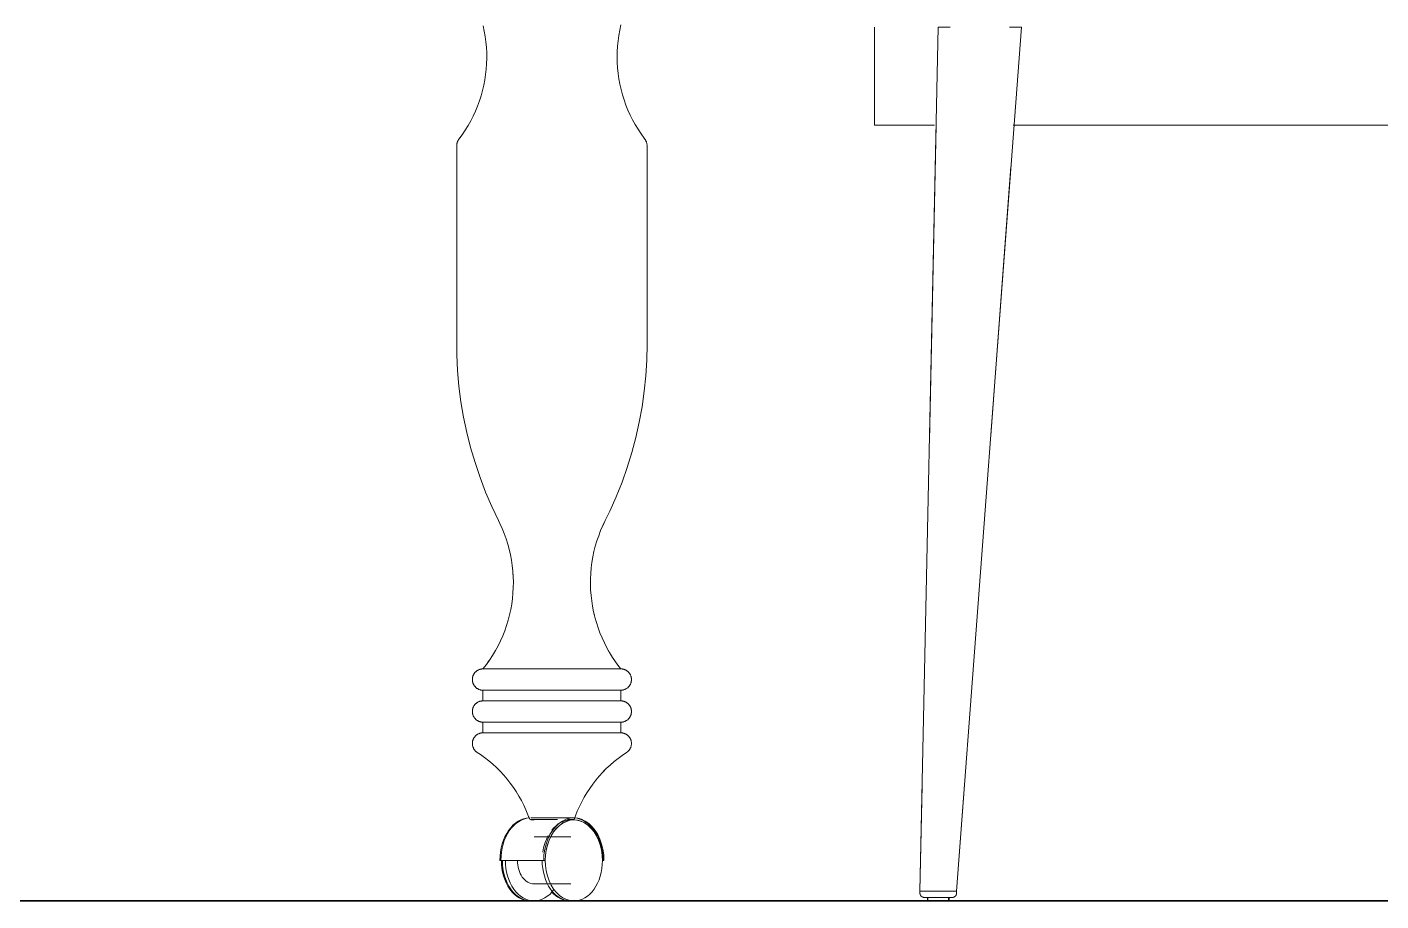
# Model space of a CAD drawing. Header units: inches. Extents: x -657 to 218, y -22 to 381.
# Drawn here: x -235.78 to -210.78, y 120 to 136.14 of the extents above; entities that cross this region are included whole.
import ezdxf

# ---------------------------------------------------------------- set-up
doc = ezdxf.new("R2010")
doc.units = ezdxf.units.IN
doc.header["$MEASUREMENT"] = 0
doc.layers.add('A-FLOR', color=192, linetype='Continuous', lineweight=9)
doc.layers.add('I-FURN', color=30, linetype='Continuous', lineweight=9)

# ---------------------------------------------------------------- blocks, each defined once
blk = doc.blocks.new('Blocks_Provence Extendable Dining Room Table_F01599EN - Single-V15-Section 2')
at = {"layer": 'I-FURN'}
for p, q in [((-227.295, 135.666), (-227.3, 135.762)), ((-224.883, 135.733), (-224.886, 135.687)), ((-227.431, 134.777), (-227.4, 134.872)), ((-224.786, 134.887), (-224.758, 134.796)), ((-227.849, 133.951), (-227.849, 130.279)), ((-227.849, 133.951), (-227.849, 130.279)), ((-224.333, 130.279), (-224.333, 133.951)), ((-224.333, 130.279), (-224.333, 133.951)), ((-227.05, 126.974), (-227.076, 127.027)), ((-225.106, 127.027), (-225.146, 126.944)), ((-226.805, 125.992), (-226.81, 126.061)), ((-227.364, 124.286), (-225.191, 124.286)), ((-227.363, 124.286), (-227.364, 124.286)), ((-227.364, 124.286), (-227.363, 124.286)), ((-225.191, 124.286), (-224.834, 124.286)), ((-227.364, 123.892), (-227.364, 123.695)), ((-227.364, 123.892), (-225.191, 123.892)), ((-227.364, 123.892), (-227.364, 123.695)), ((-225.191, 123.892), (-224.834, 123.892)), ((-224.818, 123.695), (-224.818, 123.892)), ((-224.818, 123.695), (-224.818, 123.892)), ((-227.364, 123.695), (-225.191, 123.695)), ((-227.363, 123.695), (-227.364, 123.695)), ((-227.364, 123.695), (-227.363, 123.695)), ((-225.191, 123.695), (-224.834, 123.695)), ((-227.364, 123.302), (-227.364, 123.105)), ((-227.364, 123.302), (-225.191, 123.302)), ((-227.364, 123.302), (-227.364, 123.105)), ((-225.191, 123.302), (-224.834, 123.302)), ((-224.818, 123.105), (-224.818, 123.302)), ((-224.818, 123.105), (-224.818, 123.302)), ((-227.364, 123.105), (-225.191, 123.105)), ((-225.191, 123.105), (-224.834, 123.105)), ((-225.686, 121.535), (-226.477, 121.535)), ((-226.487, 121.502), (-225.985, 121.502)), ((-226.421, 121.496), (-226.477, 121.496)), ((-225.801, 121.502), (-225.681, 121.502)), ((-225.686, 121.496), (-225.742, 121.496)), ((-225.742, 121.181), (-226.421, 121.181)), ((-227.052, 120.748), (-227.024, 120.748)), ((-227.034, 120.748), (-226.243, 120.748)), ((-226.243, 120.748), (-226.215, 120.748)), ((-225.157, 120.748), (-225.13, 120.748)), ((-226.421, 120.315), (-225.742, 120.315))]:
    blk.add_line(p, q, dxfattribs=at)
at = {"layer": 'I-FURN', "flags": 128}
for points in [[(-227.808, 134.071), (-227.749, 134.152), (-227.693, 134.235), (-227.64, 134.321), (-227.591, 134.408), (-227.546, 134.498), (-227.504, 134.589), (-227.465, 134.682), (-227.431, 134.777), (-227.4, 134.872), (-227.373, 134.969), (-227.35, 135.067), (-227.331, 135.166), (-227.316, 135.265), (-227.305, 135.365), (-227.297, 135.465), (-227.294, 135.566), (-227.295, 135.666), (-227.3, 135.767), (-227.309, 135.867), (-227.322, 135.967), (-227.339, 136.066), (-227.36, 136.164)], [(-224.817, 136.184), (-224.839, 136.086), (-224.857, 135.987), (-224.87, 135.888), (-224.88, 135.788), (-224.886, 135.687), (-224.888, 135.587), (-224.885, 135.486), (-224.879, 135.386), (-224.869, 135.286), (-224.854, 135.186), (-224.836, 135.088), (-224.814, 134.99), (-224.788, 134.892), (-224.758, 134.796), (-224.724, 134.702), (-224.686, 134.609), (-224.645, 134.517), (-224.6, 134.427), (-224.552, 134.339), (-224.5, 134.253), (-224.445, 134.169), (-224.386, 134.087), (-224.373, 134.071)], [(-227.808, 134.071), (-227.749, 134.152), (-227.693, 134.235), (-227.64, 134.321)], [(-224.552, 134.339), (-224.5, 134.253), (-224.445, 134.169), (-224.386, 134.087), (-224.373, 134.071)], [(-227.849, 133.951), (-227.849, 133.959), (-227.848, 133.967), (-227.847, 133.975), (-227.846, 133.983), (-227.845, 133.99), (-227.843, 133.998), (-227.841, 134.006), (-227.839, 134.013), (-227.836, 134.021), (-227.833, 134.028), (-227.83, 134.035), (-227.826, 134.042), (-227.823, 134.049), (-227.819, 134.056), (-227.814, 134.062), (-227.81, 134.069), (-227.808, 134.071)], [(-227.849, 133.951), (-227.849, 133.959), (-227.848, 133.967), (-227.847, 133.975), (-227.846, 133.983), (-227.845, 133.99), (-227.843, 133.998), (-227.841, 134.006), (-227.839, 134.013), (-227.836, 134.021), (-227.833, 134.028), (-227.83, 134.035), (-227.826, 134.042), (-227.823, 134.049), (-227.819, 134.056), (-227.814, 134.062), (-227.81, 134.069), (-227.808, 134.071)], [(-224.373, 134.071), (-224.369, 134.064), (-224.364, 134.058), (-224.36, 134.051), (-224.356, 134.044), (-224.353, 134.037), (-224.349, 134.03), (-224.346, 134.023), (-224.344, 134.015), (-224.341, 134.008), (-224.339, 134), (-224.337, 133.992), (-224.336, 133.985), (-224.335, 133.977), (-224.334, 133.969), (-224.333, 133.961), (-224.333, 133.953), (-224.333, 133.951)], [(-224.373, 134.071), (-224.369, 134.064), (-224.364, 134.058), (-224.36, 134.051), (-224.356, 134.044), (-224.353, 134.037), (-224.349, 134.03), (-224.346, 134.023), (-224.344, 134.015), (-224.341, 134.008), (-224.339, 134), (-224.337, 133.992), (-224.336, 133.985), (-224.335, 133.977), (-224.334, 133.969), (-224.333, 133.961), (-224.333, 133.953), (-224.333, 133.951)], [(-227.076, 127.027), (-227.2, 127.287), (-227.315, 127.553), (-227.418, 127.823), (-227.511, 128.096), (-227.593, 128.373), (-227.664, 128.654), (-227.723, 128.937), (-227.771, 129.222), (-227.808, 129.508), (-227.833, 129.796), (-227.846, 130.085), (-227.849, 130.279)], [(-227.076, 127.027), (-227.2, 127.287), (-227.315, 127.553), (-227.418, 127.823), (-227.511, 128.096), (-227.593, 128.373), (-227.664, 128.654), (-227.723, 128.937), (-227.771, 129.222), (-227.808, 129.508), (-227.833, 129.796), (-227.846, 130.085), (-227.849, 130.279)], [(-224.333, 130.279), (-224.339, 129.99), (-224.356, 129.701), (-224.385, 129.414), (-224.425, 129.128), (-224.477, 128.843), (-224.54, 128.561), (-224.614, 128.282), (-224.7, 128.006), (-224.796, 127.734), (-224.903, 127.465), (-225.021, 127.201), (-225.106, 127.027)], [(-224.333, 130.279), (-224.339, 129.99), (-224.356, 129.701), (-224.385, 129.414), (-224.425, 129.128), (-224.477, 128.843), (-224.54, 128.561), (-224.614, 128.282), (-224.7, 128.006), (-224.796, 127.734), (-224.903, 127.465), (-225.021, 127.201), (-225.106, 127.027)], [(-227.364, 124.286), (-227.301, 124.367), (-227.243, 124.45), (-227.187, 124.535), (-227.135, 124.623), (-227.086, 124.712), (-227.042, 124.804), (-227, 124.897), (-226.963, 124.992), (-226.929, 125.088), (-226.9, 125.185), (-226.874, 125.284), (-226.852, 125.384), (-226.834, 125.484), (-226.82, 125.585), (-226.81, 125.686), (-226.805, 125.788), (-226.803, 125.89), (-226.805, 125.992), (-226.812, 126.093), (-226.822, 126.195), (-226.837, 126.295), (-226.856, 126.396), (-226.878, 126.495), (-226.905, 126.593), (-226.935, 126.691), (-226.97, 126.786), (-227.008, 126.881), (-227.05, 126.974), (-227.076, 127.027)], [(-225.106, 127.027), (-225.15, 126.935), (-225.191, 126.841), (-225.227, 126.746), (-225.26, 126.65), (-225.289, 126.552), (-225.314, 126.453), (-225.335, 126.354), (-225.351, 126.253), (-225.364, 126.152), (-225.373, 126.051), (-225.378, 125.949), (-225.379, 125.847), (-225.375, 125.745), (-225.368, 125.643), (-225.356, 125.542), (-225.341, 125.442), (-225.321, 125.342), (-225.298, 125.242), (-225.27, 125.144), (-225.239, 125.047), (-225.204, 124.952), (-225.165, 124.858), (-225.122, 124.765), (-225.075, 124.675), (-225.025, 124.586), (-224.972, 124.499), (-224.915, 124.415), (-224.855, 124.332), (-224.818, 124.286)], [(-225.356, 125.542), (-225.341, 125.442), (-225.321, 125.342), (-225.306, 125.278)], [(-225.122, 124.765), (-225.075, 124.675), (-225.032, 124.598)], [(-227.364, 123.892), (-227.371, 123.892), (-227.379, 123.893), (-227.387, 123.894), (-227.395, 123.895), (-227.403, 123.896), (-227.41, 123.898), (-227.418, 123.9), (-227.425, 123.902), (-227.433, 123.905), (-227.44, 123.908), (-227.447, 123.911), (-227.454, 123.915), (-227.461, 123.918), (-227.468, 123.922), (-227.475, 123.927), (-227.481, 123.931), (-227.487, 123.936), (-227.493, 123.941), (-227.499, 123.946), (-227.505, 123.952), (-227.51, 123.958), (-227.515, 123.964), (-227.52, 123.97), (-227.525, 123.976), (-227.529, 123.983), (-227.533, 123.99), (-227.537, 123.996), (-227.541, 124.003), (-227.544, 124.011), (-227.547, 124.018), (-227.55, 124.025), (-227.552, 124.033), (-227.554, 124.04), (-227.556, 124.048), (-227.558, 124.056), (-227.559, 124.063), (-227.56, 124.071), (-227.56, 124.079), (-227.56, 124.087), (-227.56, 124.095), (-227.56, 124.103), (-227.559, 124.111), (-227.558, 124.118), (-227.557, 124.126), (-227.555, 124.134), (-227.553, 124.142), (-227.551, 124.149), (-227.549, 124.157), (-227.546, 124.164), (-227.543, 124.171), (-227.539, 124.178), (-227.535, 124.185), (-227.531, 124.192), (-227.527, 124.199), (-227.523, 124.205), (-227.518, 124.211), (-227.513, 124.217), (-227.508, 124.223), (-227.502, 124.229), (-227.497, 124.234), (-227.491, 124.24), (-227.485, 124.244), (-227.478, 124.249), (-227.472, 124.254), (-227.465, 124.258), (-227.458, 124.262), (-227.451, 124.265), (-227.444, 124.269), (-227.437, 124.272), (-227.43, 124.275), (-227.422, 124.277), (-227.414, 124.279), (-227.407, 124.281), (-227.399, 124.283), (-227.391, 124.284), (-227.384, 124.285), (-227.376, 124.286), (-227.368, 124.286), (-227.364, 124.286)], [(-227.546, 124.164), (-227.543, 124.171), (-227.539, 124.178), (-227.535, 124.185), (-227.531, 124.192), (-227.527, 124.199), (-227.523, 124.205), (-227.518, 124.211), (-227.513, 124.217), (-227.508, 124.223), (-227.502, 124.229), (-227.497, 124.234), (-227.491, 124.24), (-227.485, 124.244), (-227.478, 124.249), (-227.472, 124.254), (-227.465, 124.258), (-227.458, 124.262), (-227.451, 124.265), (-227.444, 124.269), (-227.437, 124.272), (-227.43, 124.275), (-227.422, 124.277), (-227.414, 124.279), (-227.407, 124.281), (-227.399, 124.283), (-227.391, 124.284), (-227.384, 124.285), (-227.376, 124.286), (-227.368, 124.286), (-227.364, 124.286)], [(-227.364, 124.286), (-227.301, 124.367), (-227.254, 124.433)], [(-225.191, 124.286), (-225.228, 124.286), (-225.266, 124.286), (-225.305, 124.286), (-225.346, 124.286), (-225.388, 124.286), (-225.431, 124.286), (-225.475, 124.286), (-225.52, 124.286), (-225.566, 124.286), (-225.612, 124.286), (-225.66, 124.286), (-225.708, 124.286), (-225.757, 124.286), (-225.806, 124.286), (-225.856, 124.286), (-225.906, 124.286), (-225.957, 124.286), (-226.008, 124.286), (-226.059, 124.286), (-226.109, 124.286), (-226.16, 124.286), (-226.211, 124.286), (-226.262, 124.286), (-226.312, 124.286), (-226.362, 124.286), (-226.411, 124.286), (-226.46, 124.286), (-226.509, 124.286), (-226.557, 124.286), (-226.604, 124.286), (-226.65, 124.286), (-226.695, 124.286), (-226.739, 124.286), (-226.783, 124.286), (-226.825, 124.286), (-226.866, 124.286), (-226.906, 124.286), (-226.944, 124.286), (-226.981, 124.286), (-227.017, 124.286), (-227.051, 124.286), (-227.084, 124.286), (-227.115, 124.286), (-227.144, 124.286), (-227.172, 124.286), (-227.198, 124.286), (-227.222, 124.286), (-227.244, 124.286), (-227.265, 124.286), (-227.284, 124.286), (-227.3, 124.286), (-227.315, 124.286), (-227.328, 124.286), (-227.339, 124.286), (-227.348, 124.286), (-227.355, 124.286), (-227.36, 124.286), (-227.363, 124.286), (-227.364, 124.286)], [(-227.364, 124.286), (-227.363, 124.286), (-227.36, 124.286), (-227.354, 124.286), (-227.347, 124.286), (-227.338, 124.286), (-227.327, 124.286), (-227.314, 124.286), (-227.299, 124.286), (-227.282, 124.286), (-227.263, 124.286), (-227.242, 124.286)], [(-224.818, 124.286), (-224.819, 124.286), (-224.822, 124.286), (-224.827, 124.286), (-224.834, 124.286), (-224.844, 124.286), (-224.855, 124.286), (-224.868, 124.286), (-224.883, 124.286), (-224.9, 124.286), (-224.919, 124.286), (-224.939, 124.286), (-224.962, 124.286), (-224.986, 124.286), (-225.013, 124.286), (-225.04, 124.286), (-225.07, 124.286), (-225.101, 124.286), (-225.134, 124.286), (-225.168, 124.286), (-225.191, 124.286)], [(-224.96, 124.286), (-224.937, 124.286), (-224.917, 124.286), (-224.898, 124.286), (-224.881, 124.286), (-224.866, 124.286), (-224.854, 124.286), (-224.843, 124.286), (-224.834, 124.286), (-224.827, 124.286), (-224.822, 124.286), (-224.819, 124.286), (-224.818, 124.286)], [(-224.915, 124.415), (-224.855, 124.332), (-224.818, 124.286)], [(-224.818, 124.286), (-224.81, 124.286), (-224.802, 124.285), (-224.795, 124.285), (-224.787, 124.283), (-224.779, 124.282), (-224.771, 124.28), (-224.764, 124.278), (-224.756, 124.276), (-224.749, 124.273), (-224.742, 124.27), (-224.734, 124.267), (-224.727, 124.264), (-224.72, 124.26), (-224.714, 124.256), (-224.707, 124.252), (-224.701, 124.247), (-224.694, 124.242), (-224.688, 124.237), (-224.683, 124.232), (-224.677, 124.226), (-224.672, 124.221), (-224.666, 124.215), (-224.662, 124.208), (-224.657, 124.202), (-224.653, 124.196), (-224.648, 124.189), (-224.645, 124.182), (-224.641, 124.175), (-224.638, 124.168), (-224.635, 124.16), (-224.632, 124.153), (-224.63, 124.146), (-224.627, 124.138), (-224.626, 124.13), (-224.624, 124.123), (-224.623, 124.115), (-224.622, 124.107), (-224.622, 124.099), (-224.621, 124.091), (-224.621, 124.083), (-224.622, 124.076), (-224.623, 124.068), (-224.624, 124.06), (-224.625, 124.052), (-224.626, 124.044), (-224.628, 124.037), (-224.631, 124.029), (-224.633, 124.022), (-224.636, 124.014), (-224.639, 124.007), (-224.643, 124), (-224.646, 123.993), (-224.65, 123.986), (-224.655, 123.98), (-224.659, 123.973), (-224.664, 123.967), (-224.669, 123.961), (-224.674, 123.955), (-224.68, 123.949), (-224.685, 123.944), (-224.691, 123.939), (-224.697, 123.934), (-224.704, 123.929), (-224.71, 123.925), (-224.717, 123.92), (-224.724, 123.917), (-224.731, 123.913), (-224.738, 123.91), (-224.745, 123.906), (-224.752, 123.904), (-224.76, 123.901), (-224.767, 123.899), (-224.775, 123.897), (-224.783, 123.896), (-224.79, 123.894), (-224.798, 123.893), (-224.806, 123.893), (-224.814, 123.892), (-224.818, 123.892)], [(-224.81, 124.286), (-224.802, 124.285), (-224.795, 124.285), (-224.787, 124.283), (-224.779, 124.282), (-224.771, 124.28), (-224.764, 124.278), (-224.756, 124.276), (-224.749, 124.273), (-224.742, 124.27), (-224.734, 124.267), (-224.727, 124.264), (-224.72, 124.26), (-224.714, 124.256), (-224.707, 124.252), (-224.701, 124.247), (-224.694, 124.242), (-224.688, 124.237), (-224.683, 124.232), (-224.677, 124.226), (-224.672, 124.221), (-224.666, 124.215), (-224.662, 124.208), (-224.657, 124.202)], [(-227.525, 123.976), (-227.529, 123.983), (-227.533, 123.99), (-227.537, 123.996), (-227.541, 124.003), (-227.544, 124.011), (-227.547, 124.018), (-227.55, 124.025), (-227.552, 124.033), (-227.554, 124.04), (-227.556, 124.048), (-227.558, 124.056), (-227.559, 124.063), (-227.56, 124.071), (-227.56, 124.079), (-227.56, 124.087), (-227.56, 124.095), (-227.56, 124.103), (-227.559, 124.111), (-227.558, 124.118), (-227.557, 124.126), (-227.555, 124.134), (-227.553, 124.142), (-227.551, 124.149)], [(-224.632, 124.153), (-224.63, 124.146), (-224.627, 124.138), (-224.626, 124.13), (-224.624, 124.123), (-224.623, 124.115), (-224.622, 124.107), (-224.622, 124.099), (-224.621, 124.091), (-224.621, 124.083), (-224.622, 124.076), (-224.623, 124.068), (-224.624, 124.06), (-224.625, 124.052), (-224.626, 124.044), (-224.628, 124.037), (-224.631, 124.029), (-224.633, 124.022), (-224.636, 124.014), (-224.639, 124.007), (-224.643, 124), (-224.646, 123.993), (-224.65, 123.986), (-224.655, 123.98), (-224.659, 123.973), (-224.664, 123.967), (-224.669, 123.961), (-224.674, 123.955), (-224.68, 123.949), (-224.685, 123.944), (-224.691, 123.939), (-224.697, 123.934), (-224.704, 123.929), (-224.71, 123.925), (-224.717, 123.92), (-224.724, 123.917), (-224.731, 123.913), (-224.738, 123.91), (-224.745, 123.906), (-224.752, 123.904), (-224.76, 123.901), (-224.767, 123.899), (-224.775, 123.897), (-224.783, 123.896), (-224.79, 123.894), (-224.798, 123.893), (-224.806, 123.893), (-224.814, 123.892)], [(-227.364, 123.892), (-227.371, 123.892), (-227.379, 123.893), (-227.387, 123.894), (-227.395, 123.895), (-227.403, 123.896), (-227.41, 123.898), (-227.418, 123.9), (-227.425, 123.902), (-227.433, 123.905), (-227.44, 123.908), (-227.447, 123.911), (-227.454, 123.915), (-227.461, 123.918), (-227.468, 123.922), (-227.475, 123.927), (-227.481, 123.931), (-227.487, 123.936), (-227.493, 123.941), (-227.499, 123.946), (-227.505, 123.952), (-227.51, 123.958), (-227.515, 123.964)], [(-227.25, 123.892), (-227.27, 123.892), (-227.288, 123.892), (-227.305, 123.892), (-227.319, 123.892), (-227.331, 123.892), (-227.342, 123.892), (-227.35, 123.892), (-227.357, 123.892), (-227.361, 123.892), (-227.363, 123.892), (-227.364, 123.892)], [(-227.364, 123.892), (-227.363, 123.892), (-227.36, 123.892), (-227.354, 123.892), (-227.347, 123.892), (-227.338, 123.892), (-227.327, 123.892), (-227.314, 123.892), (-227.299, 123.892), (-227.282, 123.892), (-227.263, 123.892), (-227.242, 123.892), (-227.22, 123.892), (-227.195, 123.892), (-227.169, 123.892), (-227.141, 123.892), (-227.112, 123.892), (-227.08, 123.892), (-227.048, 123.892), (-227.013, 123.892), (-226.978, 123.892), (-226.94, 123.892), (-226.902, 123.892), (-226.862, 123.892), (-226.821, 123.892), (-226.779, 123.892), (-226.735, 123.892), (-226.691, 123.892), (-226.645, 123.892), (-226.599, 123.892), (-226.552, 123.892), (-226.504, 123.892), (-226.456, 123.892), (-226.407, 123.892), (-226.357, 123.892), (-226.307, 123.892), (-226.257, 123.892), (-226.206, 123.892), (-226.156, 123.892), (-226.105, 123.892), (-226.054, 123.892), (-226.003, 123.892), (-225.952, 123.892), (-225.902, 123.892), (-225.852, 123.892), (-225.802, 123.892), (-225.752, 123.892), (-225.704, 123.892), (-225.655, 123.892), (-225.608, 123.892), (-225.561, 123.892), (-225.515, 123.892), (-225.47, 123.892), (-225.427, 123.892), (-225.384, 123.892), (-225.342, 123.892), (-225.301, 123.892), (-225.262, 123.892), (-225.224, 123.892), (-225.191, 123.892)], [(-227.348, 123.892), (-227.355, 123.892), (-227.36, 123.892), (-227.363, 123.892), (-227.364, 123.892)], [(-227.364, 123.892), (-227.363, 123.892), (-227.36, 123.892), (-227.354, 123.892), (-227.347, 123.892)], [(-225.191, 123.892), (-225.156, 123.892), (-225.122, 123.892), (-225.09, 123.892), (-225.059, 123.892), (-225.03, 123.892), (-225.003, 123.892), (-224.977, 123.892), (-224.954, 123.892), (-224.932, 123.892), (-224.912, 123.892), (-224.893, 123.892), (-224.877, 123.892), (-224.863, 123.892), (-224.85, 123.892), (-224.84, 123.892), (-224.832, 123.892), (-224.825, 123.892), (-224.821, 123.892), (-224.819, 123.892), (-224.818, 123.892)], [(-224.818, 123.892), (-224.819, 123.892), (-224.822, 123.892), (-224.827, 123.892), (-224.834, 123.892), (-224.844, 123.892), (-224.855, 123.892), (-224.868, 123.892), (-224.883, 123.892), (-224.9, 123.892), (-224.919, 123.892), (-224.939, 123.892), (-224.962, 123.892)], [(-227.364, 123.302), (-227.371, 123.302), (-227.379, 123.302), (-227.387, 123.303), (-227.395, 123.304), (-227.403, 123.306), (-227.41, 123.307), (-227.418, 123.309), (-227.425, 123.312), (-227.433, 123.314), (-227.44, 123.317), (-227.447, 123.32), (-227.454, 123.324), (-227.461, 123.328), (-227.468, 123.332), (-227.475, 123.336), (-227.481, 123.341), (-227.487, 123.346), (-227.493, 123.351), (-227.499, 123.356), (-227.505, 123.361), (-227.51, 123.367), (-227.515, 123.373), (-227.52, 123.379), (-227.525, 123.386), (-227.529, 123.392), (-227.533, 123.399), (-227.537, 123.406), (-227.541, 123.413), (-227.544, 123.42), (-227.547, 123.427), (-227.55, 123.435), (-227.552, 123.442), (-227.554, 123.45), (-227.556, 123.457), (-227.558, 123.465), (-227.559, 123.473), (-227.56, 123.481), (-227.56, 123.489), (-227.56, 123.496), (-227.56, 123.504), (-227.56, 123.512), (-227.559, 123.52), (-227.558, 123.528), (-227.557, 123.536), (-227.555, 123.543), (-227.553, 123.551), (-227.551, 123.559), (-227.549, 123.566), (-227.546, 123.573), (-227.543, 123.581), (-227.539, 123.588), (-227.535, 123.595), (-227.531, 123.601), (-227.527, 123.608), (-227.523, 123.614), (-227.518, 123.621), (-227.513, 123.627), (-227.508, 123.633), (-227.502, 123.638), (-227.497, 123.644), (-227.491, 123.649), (-227.485, 123.654), (-227.478, 123.659), (-227.472, 123.663), (-227.465, 123.667), (-227.458, 123.671), (-227.451, 123.675), (-227.444, 123.678), (-227.437, 123.681), (-227.43, 123.684), (-227.422, 123.687), (-227.414, 123.689), (-227.407, 123.691), (-227.399, 123.692), (-227.391, 123.693), (-227.384, 123.694), (-227.376, 123.695), (-227.368, 123.695), (-227.364, 123.695)], [(-227.525, 123.386), (-227.529, 123.392), (-227.533, 123.399), (-227.537, 123.406), (-227.541, 123.413), (-227.544, 123.42), (-227.547, 123.427), (-227.55, 123.435), (-227.552, 123.442), (-227.554, 123.45), (-227.556, 123.457), (-227.558, 123.465), (-227.559, 123.473), (-227.56, 123.481), (-227.56, 123.489), (-227.56, 123.496), (-227.56, 123.504), (-227.56, 123.512), (-227.559, 123.52), (-227.558, 123.528), (-227.557, 123.536), (-227.555, 123.543), (-227.553, 123.551), (-227.551, 123.559)], [(-227.546, 123.573), (-227.543, 123.581), (-227.539, 123.588), (-227.535, 123.595), (-227.531, 123.601), (-227.527, 123.608), (-227.523, 123.614), (-227.518, 123.621), (-227.513, 123.627), (-227.508, 123.633), (-227.502, 123.638), (-227.497, 123.644), (-227.491, 123.649), (-227.485, 123.654), (-227.478, 123.659), (-227.472, 123.663), (-227.465, 123.667), (-227.458, 123.671), (-227.451, 123.675), (-227.444, 123.678), (-227.437, 123.681), (-227.43, 123.684), (-227.422, 123.687), (-227.414, 123.689), (-227.407, 123.691), (-227.399, 123.692), (-227.391, 123.693), (-227.384, 123.694), (-227.376, 123.695), (-227.368, 123.695), (-227.364, 123.695)], [(-225.191, 123.695), (-225.228, 123.695), (-225.266, 123.695), (-225.305, 123.695), (-225.346, 123.695), (-225.388, 123.695), (-225.431, 123.695), (-225.475, 123.695), (-225.52, 123.695), (-225.566, 123.695), (-225.612, 123.695), (-225.66, 123.695), (-225.708, 123.695), (-225.757, 123.695), (-225.806, 123.695), (-225.856, 123.695), (-225.906, 123.695), (-225.957, 123.695), (-226.008, 123.695), (-226.059, 123.695), (-226.109, 123.695), (-226.16, 123.695), (-226.211, 123.695), (-226.262, 123.695), (-226.312, 123.695), (-226.362, 123.695), (-226.411, 123.695), (-226.46, 123.695), (-226.509, 123.695), (-226.557, 123.695), (-226.604, 123.695), (-226.65, 123.695), (-226.695, 123.695), (-226.739, 123.695), (-226.783, 123.695), (-226.825, 123.695), (-226.866, 123.695), (-226.906, 123.695), (-226.944, 123.695), (-226.981, 123.695), (-227.017, 123.695), (-227.051, 123.695), (-227.084, 123.695), (-227.115, 123.695), (-227.144, 123.695), (-227.172, 123.695), (-227.198, 123.695), (-227.222, 123.695), (-227.244, 123.695), (-227.265, 123.695), (-227.284, 123.695), (-227.3, 123.695), (-227.315, 123.695), (-227.328, 123.695), (-227.339, 123.695), (-227.348, 123.695), (-227.355, 123.695), (-227.36, 123.695), (-227.363, 123.695), (-227.364, 123.695)], [(-227.364, 123.695), (-227.363, 123.695), (-227.36, 123.695), (-227.354, 123.695), (-227.347, 123.695), (-227.338, 123.695), (-227.327, 123.695), (-227.314, 123.695), (-227.299, 123.695), (-227.282, 123.695), (-227.263, 123.695), (-227.242, 123.695)], [(-224.818, 123.695), (-224.819, 123.695), (-224.822, 123.695), (-224.827, 123.695), (-224.834, 123.695), (-224.844, 123.695), (-224.855, 123.695), (-224.868, 123.695), (-224.883, 123.695), (-224.9, 123.695), (-224.919, 123.695), (-224.939, 123.695), (-224.962, 123.695), (-224.986, 123.695), (-225.013, 123.695), (-225.04, 123.695), (-225.07, 123.695), (-225.101, 123.695), (-225.134, 123.695), (-225.168, 123.695), (-225.191, 123.695)], [(-224.96, 123.695), (-224.937, 123.695), (-224.917, 123.695), (-224.898, 123.695), (-224.881, 123.695), (-224.866, 123.695), (-224.854, 123.695), (-224.843, 123.695), (-224.834, 123.695), (-224.827, 123.695), (-224.822, 123.695), (-224.819, 123.695), (-224.818, 123.695)], [(-224.818, 123.695), (-224.81, 123.695), (-224.802, 123.695), (-224.795, 123.694), (-224.787, 123.693), (-224.779, 123.692), (-224.771, 123.69), (-224.764, 123.688), (-224.756, 123.685), (-224.749, 123.683), (-224.742, 123.68), (-224.734, 123.677), (-224.727, 123.673), (-224.72, 123.669), (-224.714, 123.665), (-224.707, 123.661), (-224.701, 123.656), (-224.694, 123.652), (-224.688, 123.647), (-224.683, 123.641), (-224.677, 123.636), (-224.672, 123.63), (-224.666, 123.624), (-224.662, 123.618), (-224.657, 123.611), (-224.653, 123.605), (-224.648, 123.598), (-224.645, 123.591), (-224.641, 123.584), (-224.638, 123.577), (-224.635, 123.57), (-224.632, 123.563), (-224.63, 123.555), (-224.627, 123.547), (-224.626, 123.54), (-224.624, 123.532), (-224.623, 123.524), (-224.622, 123.516), (-224.622, 123.509), (-224.621, 123.501), (-224.621, 123.493), (-224.622, 123.485), (-224.623, 123.477), (-224.624, 123.469), (-224.625, 123.462), (-224.626, 123.454), (-224.628, 123.446), (-224.631, 123.439), (-224.633, 123.431), (-224.636, 123.424), (-224.639, 123.417), (-224.643, 123.41), (-224.646, 123.403), (-224.65, 123.396), (-224.655, 123.389), (-224.659, 123.383), (-224.664, 123.376), (-224.669, 123.37), (-224.674, 123.365), (-224.68, 123.359), (-224.685, 123.353), (-224.691, 123.348), (-224.697, 123.343), (-224.704, 123.339), (-224.71, 123.334), (-224.717, 123.33), (-224.724, 123.326), (-224.731, 123.322), (-224.738, 123.319), (-224.745, 123.316), (-224.752, 123.313), (-224.76, 123.311), (-224.767, 123.308), (-224.775, 123.307), (-224.783, 123.305), (-224.79, 123.304), (-224.798, 123.303), (-224.806, 123.302), (-224.814, 123.302), (-224.818, 123.302)], [(-224.632, 123.563), (-224.63, 123.555), (-224.627, 123.547), (-224.626, 123.54), (-224.624, 123.532), (-224.623, 123.524), (-224.622, 123.516), (-224.622, 123.509), (-224.621, 123.501), (-224.621, 123.493), (-224.622, 123.485), (-224.623, 123.477), (-224.624, 123.469), (-224.625, 123.462), (-224.626, 123.454), (-224.628, 123.446), (-224.631, 123.439), (-224.633, 123.431), (-224.636, 123.424), (-224.639, 123.417), (-224.643, 123.41), (-224.646, 123.403), (-224.65, 123.396), (-224.655, 123.389), (-224.659, 123.383), (-224.664, 123.376), (-224.669, 123.37), (-224.674, 123.365), (-224.68, 123.359), (-224.685, 123.353), (-224.691, 123.348), (-224.697, 123.343), (-224.704, 123.339), (-224.71, 123.334), (-224.717, 123.33), (-224.724, 123.326), (-224.731, 123.322), (-224.738, 123.319), (-224.745, 123.316), (-224.752, 123.313), (-224.76, 123.311), (-224.767, 123.308), (-224.775, 123.307), (-224.783, 123.305), (-224.79, 123.304), (-224.798, 123.303), (-224.806, 123.302), (-224.814, 123.302)], [(-224.81, 123.695), (-224.802, 123.695), (-224.795, 123.694), (-224.787, 123.693), (-224.779, 123.692), (-224.771, 123.69), (-224.764, 123.688), (-224.756, 123.685), (-224.749, 123.683), (-224.742, 123.68), (-224.734, 123.677), (-224.727, 123.673), (-224.72, 123.669), (-224.714, 123.665), (-224.707, 123.661), (-224.701, 123.656), (-224.694, 123.652), (-224.688, 123.647), (-224.683, 123.641), (-224.677, 123.636), (-224.672, 123.63), (-224.666, 123.624), (-224.662, 123.618), (-224.657, 123.611)], [(-227.364, 123.302), (-227.371, 123.302), (-227.379, 123.302), (-227.387, 123.303), (-227.395, 123.304), (-227.403, 123.306), (-227.41, 123.307), (-227.418, 123.309), (-227.425, 123.312), (-227.433, 123.314), (-227.44, 123.317), (-227.447, 123.32), (-227.454, 123.324), (-227.461, 123.328), (-227.468, 123.332), (-227.475, 123.336), (-227.481, 123.341), (-227.487, 123.346), (-227.493, 123.351), (-227.499, 123.356), (-227.505, 123.361), (-227.51, 123.367), (-227.515, 123.373)], [(-227.25, 123.302), (-227.27, 123.302), (-227.288, 123.302), (-227.305, 123.302), (-227.319, 123.302), (-227.331, 123.302), (-227.342, 123.302), (-227.35, 123.302), (-227.357, 123.302), (-227.361, 123.302), (-227.363, 123.302), (-227.364, 123.302)], [(-227.364, 123.302), (-227.363, 123.302), (-227.36, 123.302), (-227.354, 123.302), (-227.347, 123.302), (-227.338, 123.302), (-227.327, 123.302), (-227.314, 123.302), (-227.299, 123.302), (-227.282, 123.302), (-227.263, 123.302), (-227.242, 123.302), (-227.22, 123.302), (-227.195, 123.302), (-227.169, 123.302), (-227.141, 123.302), (-227.112, 123.302), (-227.08, 123.302), (-227.048, 123.302), (-227.013, 123.302), (-226.978, 123.302), (-226.94, 123.302), (-226.902, 123.302), (-226.862, 123.302), (-226.821, 123.302), (-226.779, 123.302), (-226.735, 123.302), (-226.691, 123.302), (-226.645, 123.302), (-226.599, 123.302), (-226.552, 123.302), (-226.504, 123.302), (-226.456, 123.302), (-226.407, 123.302), (-226.357, 123.302), (-226.307, 123.302), (-226.257, 123.302), (-226.206, 123.302), (-226.156, 123.302), (-226.105, 123.302), (-226.054, 123.302), (-226.003, 123.302), (-225.952, 123.302), (-225.902, 123.302), (-225.852, 123.302), (-225.802, 123.302), (-225.752, 123.302), (-225.704, 123.302), (-225.655, 123.302), (-225.608, 123.302), (-225.561, 123.302), (-225.515, 123.302), (-225.47, 123.302), (-225.427, 123.302), (-225.384, 123.302), (-225.342, 123.302), (-225.301, 123.302), (-225.262, 123.302), (-225.224, 123.302), (-225.191, 123.302)], [(-227.348, 123.302), (-227.355, 123.302), (-227.36, 123.302), (-227.363, 123.302), (-227.364, 123.302)], [(-227.364, 123.302), (-227.363, 123.302), (-227.36, 123.302), (-227.354, 123.302), (-227.347, 123.302)], [(-225.191, 123.302), (-225.156, 123.302), (-225.122, 123.302), (-225.09, 123.302), (-225.059, 123.302), (-225.03, 123.302), (-225.003, 123.302), (-224.977, 123.302), (-224.954, 123.302), (-224.932, 123.302), (-224.912, 123.302), (-224.893, 123.302), (-224.877, 123.302), (-224.863, 123.302), (-224.85, 123.302), (-224.84, 123.302), (-224.832, 123.302), (-224.825, 123.302), (-224.821, 123.302), (-224.819, 123.302), (-224.818, 123.302)], [(-224.818, 123.302), (-224.819, 123.302), (-224.822, 123.302), (-224.827, 123.302), (-224.834, 123.302), (-224.844, 123.302), (-224.855, 123.302), (-224.868, 123.302), (-224.883, 123.302), (-224.9, 123.302), (-224.919, 123.302), (-224.939, 123.302), (-224.962, 123.302)], [(-227.47, 122.743), (-227.477, 122.747), (-227.483, 122.752), (-227.489, 122.757), (-227.495, 122.762), (-227.501, 122.767), (-227.507, 122.773), (-227.512, 122.779), (-227.517, 122.785), (-227.522, 122.791), (-227.526, 122.797), (-227.531, 122.804), (-227.535, 122.811), (-227.538, 122.817), (-227.542, 122.825), (-227.545, 122.832), (-227.548, 122.839), (-227.551, 122.846), (-227.553, 122.854), (-227.555, 122.862), (-227.557, 122.869), (-227.558, 122.877), (-227.559, 122.885), (-227.56, 122.893), (-227.56, 122.901), (-227.56, 122.908), (-227.56, 122.916), (-227.56, 122.924), (-227.559, 122.932), (-227.558, 122.94), (-227.556, 122.948), (-227.555, 122.955), (-227.553, 122.963), (-227.55, 122.97), (-227.548, 122.978), (-227.545, 122.985), (-227.542, 122.992), (-227.538, 122.999), (-227.534, 123.006), (-227.53, 123.013), (-227.526, 123.02), (-227.521, 123.026), (-227.516, 123.032), (-227.511, 123.038), (-227.506, 123.044), (-227.5, 123.05), (-227.495, 123.055), (-227.489, 123.06), (-227.483, 123.065), (-227.476, 123.07), (-227.47, 123.074), (-227.463, 123.078), (-227.456, 123.082), (-227.449, 123.085), (-227.442, 123.089), (-227.435, 123.092), (-227.427, 123.094), (-227.42, 123.097), (-227.412, 123.099), (-227.404, 123.101), (-227.397, 123.102), (-227.389, 123.103), (-227.381, 123.104), (-227.373, 123.105), (-227.365, 123.105), (-227.364, 123.105)], [(-227.47, 122.743), (-227.477, 122.747), (-227.483, 122.752), (-227.489, 122.757), (-227.495, 122.762), (-227.501, 122.767), (-227.507, 122.773), (-227.512, 122.779), (-227.517, 122.785), (-227.522, 122.791), (-227.526, 122.797), (-227.531, 122.804), (-227.535, 122.811), (-227.538, 122.817), (-227.542, 122.825), (-227.545, 122.832), (-227.548, 122.839), (-227.551, 122.846), (-227.553, 122.854), (-227.555, 122.862), (-227.557, 122.869), (-227.558, 122.877), (-227.559, 122.885), (-227.56, 122.893), (-227.56, 122.901), (-227.56, 122.908), (-227.56, 122.916), (-227.56, 122.924), (-227.559, 122.932), (-227.558, 122.94), (-227.556, 122.948), (-227.555, 122.955), (-227.553, 122.963), (-227.55, 122.97), (-227.548, 122.978), (-227.545, 122.985), (-227.542, 122.992), (-227.538, 122.999), (-227.534, 123.006), (-227.53, 123.013), (-227.526, 123.02), (-227.521, 123.026), (-227.516, 123.032), (-227.511, 123.038)], [(-227.463, 123.078), (-227.456, 123.082), (-227.449, 123.085), (-227.442, 123.089), (-227.435, 123.092), (-227.427, 123.094), (-227.42, 123.097), (-227.412, 123.099), (-227.404, 123.101), (-227.397, 123.102), (-227.389, 123.103), (-227.381, 123.104), (-227.373, 123.105), (-227.365, 123.105), (-227.364, 123.105)], [(-225.191, 123.105), (-225.228, 123.105), (-225.266, 123.105), (-225.305, 123.105), (-225.346, 123.105), (-225.388, 123.105), (-225.431, 123.105), (-225.475, 123.105), (-225.52, 123.105), (-225.566, 123.105), (-225.612, 123.105), (-225.66, 123.105), (-225.708, 123.105), (-225.757, 123.105), (-225.806, 123.105), (-225.856, 123.105), (-225.906, 123.105), (-225.957, 123.105), (-226.008, 123.105), (-226.059, 123.105), (-226.109, 123.105), (-226.16, 123.105), (-226.211, 123.105), (-226.262, 123.105), (-226.312, 123.105), (-226.362, 123.105), (-226.411, 123.105), (-226.46, 123.105), (-226.509, 123.105), (-226.557, 123.105), (-226.604, 123.105), (-226.65, 123.105), (-226.695, 123.105), (-226.739, 123.105), (-226.783, 123.105), (-226.825, 123.105), (-226.866, 123.105), (-226.906, 123.105), (-226.944, 123.105), (-226.981, 123.105), (-227.017, 123.105), (-227.051, 123.105), (-227.084, 123.105), (-227.115, 123.105), (-227.144, 123.105), (-227.172, 123.105), (-227.198, 123.105), (-227.222, 123.105), (-227.244, 123.105), (-227.265, 123.105), (-227.284, 123.105), (-227.3, 123.105), (-227.315, 123.105), (-227.328, 123.105), (-227.339, 123.105), (-227.348, 123.105), (-227.355, 123.105), (-227.36, 123.105), (-227.363, 123.105), (-227.364, 123.105)], [(-227.364, 123.105), (-227.363, 123.105), (-227.36, 123.105), (-227.354, 123.105), (-227.347, 123.105), (-227.338, 123.105), (-227.327, 123.105), (-227.314, 123.105), (-227.299, 123.105), (-227.282, 123.105), (-227.263, 123.105), (-227.242, 123.105)], [(-227.35, 123.105), (-227.357, 123.105), (-227.361, 123.105), (-227.363, 123.105), (-227.364, 123.105)], [(-227.364, 123.105), (-227.363, 123.105), (-227.36, 123.105), (-227.354, 123.105), (-227.347, 123.105)], [(-224.818, 123.105), (-224.819, 123.105), (-224.822, 123.105), (-224.827, 123.105), (-224.834, 123.105), (-224.844, 123.105), (-224.855, 123.105), (-224.868, 123.105), (-224.883, 123.105), (-224.9, 123.105), (-224.919, 123.105), (-224.939, 123.105), (-224.962, 123.105), (-224.986, 123.105), (-225.013, 123.105), (-225.04, 123.105), (-225.07, 123.105), (-225.101, 123.105), (-225.134, 123.105), (-225.168, 123.105), (-225.191, 123.105)], [(-224.96, 123.105), (-224.937, 123.105), (-224.917, 123.105), (-224.898, 123.105), (-224.881, 123.105), (-224.866, 123.105), (-224.854, 123.105), (-224.843, 123.105), (-224.834, 123.105), (-224.827, 123.105), (-224.822, 123.105), (-224.819, 123.105), (-224.818, 123.105)], [(-224.818, 123.105), (-224.81, 123.105), (-224.802, 123.104), (-224.795, 123.103), (-224.787, 123.102), (-224.779, 123.101), (-224.771, 123.099), (-224.764, 123.097), (-224.756, 123.095), (-224.749, 123.092), (-224.742, 123.089), (-224.734, 123.086), (-224.727, 123.083), (-224.72, 123.079), (-224.714, 123.075), (-224.707, 123.071), (-224.701, 123.066), (-224.694, 123.061), (-224.688, 123.056), (-224.683, 123.051), (-224.677, 123.045), (-224.672, 123.039), (-224.666, 123.033), (-224.662, 123.027), (-224.657, 123.021), (-224.653, 123.014), (-224.648, 123.008), (-224.645, 123.001), (-224.641, 122.994), (-224.638, 122.987), (-224.635, 122.979), (-224.632, 122.972), (-224.63, 122.964), (-224.627, 122.957), (-224.626, 122.949), (-224.624, 122.942), (-224.623, 122.934), (-224.622, 122.926), (-224.622, 122.918), (-224.621, 122.91), (-224.621, 122.902), (-224.622, 122.894), (-224.623, 122.887), (-224.624, 122.879), (-224.625, 122.871), (-224.626, 122.863), (-224.628, 122.856), (-224.631, 122.848), (-224.633, 122.841), (-224.636, 122.833), (-224.639, 122.826), (-224.643, 122.819), (-224.646, 122.812), (-224.65, 122.805), (-224.655, 122.799), (-224.659, 122.792), (-224.664, 122.786), (-224.669, 122.78), (-224.674, 122.774), (-224.68, 122.768), (-224.685, 122.763), (-224.691, 122.758), (-224.697, 122.753), (-224.704, 122.748), (-224.71, 122.744), (-224.712, 122.743)], [(-224.787, 123.102), (-224.779, 123.101), (-224.771, 123.099), (-224.764, 123.097), (-224.756, 123.095), (-224.749, 123.092), (-224.742, 123.089), (-224.734, 123.086), (-224.727, 123.083), (-224.72, 123.079)], [(-224.701, 123.066), (-224.694, 123.061), (-224.688, 123.056), (-224.683, 123.051), (-224.677, 123.045), (-224.672, 123.039), (-224.666, 123.033), (-224.662, 123.027), (-224.657, 123.021), (-224.653, 123.014), (-224.648, 123.008), (-224.645, 123.001), (-224.641, 122.994), (-224.638, 122.987), (-224.635, 122.979), (-224.632, 122.972), (-224.63, 122.964), (-224.627, 122.957), (-224.626, 122.949), (-224.624, 122.942), (-224.623, 122.934), (-224.622, 122.926), (-224.622, 122.918), (-224.621, 122.91), (-224.621, 122.902), (-224.622, 122.894), (-224.623, 122.887), (-224.624, 122.879), (-224.625, 122.871), (-224.626, 122.863), (-224.628, 122.856), (-224.631, 122.848), (-224.633, 122.841), (-224.636, 122.833), (-224.639, 122.826), (-224.643, 122.819), (-224.646, 122.812), (-224.65, 122.805), (-224.655, 122.799), (-224.659, 122.792), (-224.664, 122.786), (-224.669, 122.78), (-224.674, 122.774), (-224.68, 122.768), (-224.685, 122.763), (-224.691, 122.758), (-224.697, 122.753), (-224.704, 122.748), (-224.71, 122.744), (-224.712, 122.743)], [(-226.501, 121.502), (-226.533, 121.592), (-226.57, 121.68), (-226.609, 121.768), (-226.653, 121.853), (-226.699, 121.937), (-226.749, 122.019), (-226.802, 122.098), (-226.859, 122.176), (-226.918, 122.251), (-226.981, 122.324), (-227.046, 122.394), (-227.114, 122.462), (-227.184, 122.526), (-227.257, 122.588), (-227.333, 122.647), (-227.411, 122.703), (-227.47, 122.743)], [(-227.184, 122.526), (-227.257, 122.588), (-227.333, 122.647), (-227.411, 122.703), (-227.47, 122.743)], [(-227.052, 122.4), (-227.114, 122.462), (-227.184, 122.526)], [(-224.712, 122.743), (-224.791, 122.689), (-224.868, 122.632), (-224.943, 122.573), (-225.016, 122.51), (-225.086, 122.445), (-225.153, 122.376), (-225.217, 122.305), (-225.279, 122.232), (-225.338, 122.156), (-225.393, 122.078), (-225.445, 121.998), (-225.495, 121.916), (-225.54, 121.831), (-225.583, 121.746), (-225.622, 121.658), (-225.657, 121.569), (-225.681, 121.502)], [(-224.712, 122.743), (-224.791, 122.689), (-224.868, 122.632), (-224.943, 122.573), (-225.016, 122.51), (-225.086, 122.445), (-225.135, 122.395)], [(-226.511, 121.529), (-226.533, 121.592), (-226.57, 121.68)], [(-225.583, 121.746), (-225.622, 121.658), (-225.657, 121.569), (-225.681, 121.502)]]:
    blk.add_lwpolyline(points, dxfattribs=at)
at = {"layer": 'I-FURN'}
for centre, major_axis, start_param, end_param in [((-226.495, 120.748), (0, 0.787), 0.011544, 1.570796), ((-226.477, 120.748), (0, 0.787), 0.042119, 1.570796), ((-225.686, 120.748), (0, 0.787), 4.712389, 7.853982), ((-225.686, 120.748), (0, 0.748), 4.712389, 7.853982), ((-225.705, 120.748), (0, 0.787), 4.712389, 6.239454), ((-225.686, 120.748), (0, 0.748), 0, 3.141593), ((-225.742, 120.748), (0, 0.748), 0, 0.721099), ((-225.686, 120.748), (0, 0.748), 3.141593, 6.283185), ((-225.742, 120.748), (0, 0.748), 0.909614, 1.363907), ((-226.495, 120.748), (0, 0.748), 1.570796, 3.141593), ((-226.477, 120.748), (0, 0.748), 1.570796, 3.141593), ((-226.421, 120.748), (0, 0.748), 1.570796, 3.141593), ((-226.421, 120.748), (0, 0.433), 1.570796, 3.141593), ((-225.742, 120.748), (0, 0.748), 1.570796, 3.141593), ((-226.421, 120.748), (0, 0.748), 3.141593, 3.913251), ((-225.76, 120.748), (0, 0.748), 2.447571, 3.141593)]:
    blk.add_ellipse(centre, major_axis=major_axis, ratio=0.707107, start_param=start_param, end_param=end_param, dxfattribs=at)
blk = doc.blocks.new('Blocks_Kir Chair_F02062EN - Black-V18-Section 2')
at = {"layer": 'I-FURN'}
for p, q in [((-220.134, 136.142), (-220.134, 134.331)), ((-219.295, 120.183), (-218.955, 136.142)), ((-218.955, 136.142), (-218.951, 136.142)), ((-217.42, 136.142), (-218.617, 120.183)), ((-217.431, 136.142), (-217.42, 136.142)), ((-220.134, 134.331), (-219.026, 134.331)), ((-219.117, 128.499), (-218.993, 134.331)), ((-217.57, 134.331), (-211.276, 134.331)), ((-211.276, 134.331), (-205.152, 134.331)), ((-217.986, 128.598), (-217.613, 133.564)), ((-219.295, 120.183), (-219.253, 122.135)), ((-218.617, 120.183), (-218.469, 122.153)), ((-219.294, 120.183), (-219.294, 120.144)), ((-219.25, 120.183), (-219.294, 120.183)), ((-219.294, 120.183), (-219.294, 120.144)), ((-218.956, 120.183), (-219.294, 120.183)), ((-219.249, 120.183), (-219.249, 120.183)), ((-219.156, 120.065), (-219.156, 120)), ((-218.959, 120.065), (-219.156, 120.065)), ((-219.146, 120.065), (-219.146, 120)), ((-218.949, 120.065), (-219.146, 120.065)), ((-218.763, 120.065), (-218.959, 120.065)), ((-218.617, 120.183), (-218.956, 120.183)), ((-218.753, 120.065), (-218.949, 120.065)), ((-218.763, 120), (-218.763, 120.065)), ((-218.753, 120), (-218.753, 120.065)), ((-218.662, 120.183), (-218.662, 120.183)), ((-218.617, 120.183), (-218.662, 120.183)), ((-218.617, 120.144), (-218.617, 120.183)), ((-218.617, 120.144), (-218.617, 120.183))]:
    blk.add_line(p, q, dxfattribs=at)
at = {"layer": 'I-FURN', "flags": 128}
for points in [[(-218.948, 136.142), (-218.942, 136.142), (-218.898, 136.142), (-218.813, 136.142), (-218.733, 136.142)], [(-217.641, 136.142), (-217.555, 136.142), (-217.469, 136.142), (-217.425, 136.142), (-217.42, 136.142)], [(-219.215, 120.065), (-219.219, 120.065), (-219.222, 120.066), (-219.225, 120.066), (-219.228, 120.066), (-219.231, 120.067), (-219.234, 120.068), (-219.237, 120.068), (-219.24, 120.069), (-219.243, 120.07), (-219.246, 120.071), (-219.249, 120.073), (-219.252, 120.074), (-219.255, 120.076), (-219.257, 120.077), (-219.26, 120.079), (-219.262, 120.081), (-219.265, 120.083), (-219.267, 120.085), (-219.27, 120.087), (-219.272, 120.089), (-219.274, 120.091), (-219.276, 120.094), (-219.278, 120.096), (-219.28, 120.099), (-219.282, 120.101), (-219.283, 120.104), (-219.285, 120.107), (-219.286, 120.11), (-219.288, 120.113), (-219.289, 120.115), (-219.29, 120.118), (-219.291, 120.121), (-219.292, 120.124), (-219.292, 120.128), (-219.293, 120.131), (-219.294, 120.134), (-219.294, 120.137), (-219.294, 120.14), (-219.294, 120.143), (-219.294, 120.144)], [(-219.215, 120.065), (-219.219, 120.065), (-219.222, 120.066), (-219.225, 120.066), (-219.228, 120.066), (-219.231, 120.067), (-219.234, 120.068), (-219.237, 120.068), (-219.24, 120.069), (-219.243, 120.07), (-219.246, 120.071), (-219.249, 120.073), (-219.252, 120.074), (-219.255, 120.076), (-219.257, 120.077), (-219.26, 120.079), (-219.262, 120.081), (-219.265, 120.083), (-219.267, 120.085), (-219.27, 120.087), (-219.272, 120.089), (-219.274, 120.091), (-219.276, 120.094), (-219.278, 120.096), (-219.28, 120.099), (-219.282, 120.101), (-219.283, 120.104), (-219.285, 120.107), (-219.286, 120.11), (-219.288, 120.113), (-219.289, 120.115), (-219.29, 120.118), (-219.291, 120.121), (-219.292, 120.124), (-219.292, 120.128), (-219.293, 120.131), (-219.294, 120.134), (-219.294, 120.137), (-219.294, 120.14), (-219.294, 120.143), (-219.294, 120.144)], [(-218.956, 120.183), (-219.249, 120.183)], [(-218.956, 120.065), (-218.966, 120.065), (-218.976, 120.065), (-218.987, 120.065), (-218.997, 120.065), (-219.007, 120.065), (-219.017, 120.065), (-219.027, 120.065), (-219.037, 120.065), (-219.047, 120.065), (-219.057, 120.065), (-219.066, 120.065), (-219.076, 120.065), (-219.085, 120.065), (-219.094, 120.065), (-219.102, 120.065), (-219.111, 120.065), (-219.119, 120.065), (-219.127, 120.065), (-219.135, 120.065), (-219.142, 120.065), (-219.149, 120.065), (-219.156, 120.065), (-219.162, 120.065), (-219.168, 120.065), (-219.174, 120.065), (-219.18, 120.065), (-219.185, 120.065), (-219.19, 120.065), (-219.194, 120.065), (-219.198, 120.065), (-219.201, 120.065), (-219.205, 120.065), (-219.207, 120.065), (-219.21, 120.065), (-219.212, 120.065), (-219.213, 120.065), (-219.214, 120.065), (-219.215, 120.065), (-219.215, 120.065)], [(-219.215, 120.065), (-219.215, 120.065), (-219.215, 120.065), (-219.214, 120.065), (-219.212, 120.065), (-219.21, 120.065), (-219.208, 120.065), (-219.205, 120.065), (-219.202, 120.065), (-219.199, 120.065), (-219.195, 120.065), (-219.191, 120.065), (-219.186, 120.065), (-219.181, 120.065), (-219.176, 120.065), (-219.17, 120.065), (-219.164, 120.065), (-219.158, 120.065), (-219.151, 120.065), (-219.144, 120.065), (-219.137, 120.065), (-219.129, 120.065), (-219.121, 120.065), (-219.113, 120.065), (-219.105, 120.065), (-219.096, 120.065), (-219.087, 120.065), (-219.078, 120.065), (-219.069, 120.065), (-219.059, 120.065), (-219.05, 120.065), (-219.04, 120.065), (-219.03, 120.065), (-219.02, 120.065), (-219.01, 120.065), (-219, 120.065), (-218.989, 120.065), (-218.979, 120.065), (-218.969, 120.065), (-218.958, 120.065), (-218.956, 120.065)], [(-218.956, 120.065), (-218.966, 120.065), (-218.976, 120.065), (-218.987, 120.065), (-218.997, 120.065), (-219.007, 120.065), (-219.017, 120.065), (-219.027, 120.065), (-219.037, 120.065), (-219.047, 120.065), (-219.057, 120.065), (-219.066, 120.065), (-219.076, 120.065), (-219.085, 120.065), (-219.094, 120.065), (-219.102, 120.065), (-219.111, 120.065), (-219.119, 120.065), (-219.127, 120.065), (-219.135, 120.065), (-219.142, 120.065), (-219.149, 120.065), (-219.156, 120.065), (-219.162, 120.065), (-219.168, 120.065), (-219.174, 120.065), (-219.18, 120.065), (-219.185, 120.065), (-219.19, 120.065), (-219.194, 120.065), (-219.198, 120.065), (-219.201, 120.065), (-219.205, 120.065), (-219.207, 120.065), (-219.21, 120.065), (-219.212, 120.065), (-219.213, 120.065), (-219.214, 120.065), (-219.215, 120.065), (-219.215, 120.065)], [(-219.215, 120.065), (-219.215, 120.065), (-219.215, 120.065), (-219.214, 120.065), (-219.212, 120.065), (-219.21, 120.065), (-219.208, 120.065), (-219.205, 120.065), (-219.202, 120.065), (-219.199, 120.065), (-219.195, 120.065), (-219.191, 120.065), (-219.186, 120.065), (-219.181, 120.065), (-219.176, 120.065), (-219.17, 120.065), (-219.164, 120.065), (-219.158, 120.065), (-219.151, 120.065), (-219.144, 120.065), (-219.137, 120.065), (-219.129, 120.065), (-219.121, 120.065), (-219.113, 120.065), (-219.105, 120.065), (-219.096, 120.065), (-219.087, 120.065), (-219.078, 120.065), (-219.069, 120.065), (-219.059, 120.065), (-219.05, 120.065), (-219.04, 120.065), (-219.03, 120.065), (-219.02, 120.065), (-219.01, 120.065), (-219, 120.065), (-218.989, 120.065), (-218.979, 120.065), (-218.969, 120.065), (-218.958, 120.065), (-218.956, 120.065)], [(-218.956, 120.065), (-218.945, 120.065), (-218.935, 120.065), (-218.924, 120.065), (-218.914, 120.065), (-218.904, 120.065), (-218.894, 120.065), (-218.884, 120.065), (-218.874, 120.065), (-218.864, 120.065), (-218.854, 120.065), (-218.845, 120.065), (-218.835, 120.065), (-218.826, 120.065), (-218.817, 120.065), (-218.809, 120.065), (-218.8, 120.065), (-218.792, 120.065), (-218.784, 120.065), (-218.776, 120.065), (-218.769, 120.065), (-218.762, 120.065), (-218.755, 120.065), (-218.749, 120.065), (-218.743, 120.065), (-218.737, 120.065), (-218.731, 120.065), (-218.726, 120.065), (-218.722, 120.065), (-218.717, 120.065), (-218.713, 120.065), (-218.71, 120.065), (-218.706, 120.065), (-218.704, 120.065), (-218.701, 120.065), (-218.699, 120.065), (-218.698, 120.065), (-218.697, 120.065), (-218.696, 120.065), (-218.696, 120.065)], [(-218.696, 120.065), (-218.696, 120.065), (-218.696, 120.065), (-218.697, 120.065), (-218.699, 120.065), (-218.701, 120.065), (-218.703, 120.065), (-218.706, 120.065), (-218.709, 120.065), (-218.712, 120.065), (-218.716, 120.065), (-218.72, 120.065), (-218.725, 120.065), (-218.73, 120.065), (-218.735, 120.065), (-218.741, 120.065), (-218.747, 120.065), (-218.753, 120.065), (-218.76, 120.065), (-218.767, 120.065), (-218.774, 120.065), (-218.782, 120.065), (-218.79, 120.065), (-218.798, 120.065), (-218.806, 120.065), (-218.815, 120.065), (-218.824, 120.065), (-218.833, 120.065), (-218.842, 120.065), (-218.852, 120.065), (-218.861, 120.065), (-218.871, 120.065), (-218.881, 120.065), (-218.891, 120.065), (-218.901, 120.065), (-218.911, 120.065), (-218.922, 120.065), (-218.932, 120.065), (-218.942, 120.065), (-218.953, 120.065), (-218.956, 120.065)], [(-218.956, 120.065), (-218.945, 120.065), (-218.935, 120.065), (-218.924, 120.065), (-218.914, 120.065), (-218.904, 120.065), (-218.894, 120.065), (-218.884, 120.065), (-218.874, 120.065), (-218.864, 120.065), (-218.854, 120.065), (-218.845, 120.065), (-218.835, 120.065), (-218.826, 120.065), (-218.817, 120.065), (-218.809, 120.065), (-218.8, 120.065), (-218.792, 120.065), (-218.784, 120.065), (-218.776, 120.065), (-218.769, 120.065), (-218.762, 120.065), (-218.755, 120.065), (-218.749, 120.065), (-218.743, 120.065), (-218.737, 120.065), (-218.731, 120.065), (-218.726, 120.065), (-218.722, 120.065), (-218.717, 120.065), (-218.713, 120.065), (-218.71, 120.065), (-218.706, 120.065), (-218.704, 120.065), (-218.701, 120.065), (-218.699, 120.065), (-218.698, 120.065), (-218.697, 120.065), (-218.696, 120.065), (-218.696, 120.065)], [(-218.696, 120.065), (-218.696, 120.065), (-218.696, 120.065), (-218.697, 120.065), (-218.699, 120.065), (-218.701, 120.065), (-218.703, 120.065), (-218.706, 120.065), (-218.709, 120.065), (-218.712, 120.065), (-218.716, 120.065), (-218.72, 120.065), (-218.725, 120.065), (-218.73, 120.065), (-218.735, 120.065), (-218.741, 120.065), (-218.747, 120.065), (-218.753, 120.065), (-218.76, 120.065), (-218.767, 120.065), (-218.774, 120.065), (-218.782, 120.065), (-218.79, 120.065), (-218.798, 120.065), (-218.806, 120.065), (-218.815, 120.065), (-218.824, 120.065), (-218.833, 120.065), (-218.842, 120.065), (-218.852, 120.065), (-218.861, 120.065), (-218.871, 120.065), (-218.881, 120.065), (-218.891, 120.065), (-218.901, 120.065), (-218.911, 120.065), (-218.922, 120.065), (-218.932, 120.065), (-218.942, 120.065), (-218.953, 120.065), (-218.956, 120.065)], [(-218.662, 120.183), (-218.955, 120.183)], [(-218.617, 120.144), (-218.617, 120.141), (-218.617, 120.138), (-218.617, 120.135), (-218.618, 120.131), (-218.618, 120.128), (-218.619, 120.125), (-218.62, 120.122), (-218.621, 120.119), (-218.622, 120.116), (-218.623, 120.113), (-218.624, 120.11), (-218.626, 120.108), (-218.627, 120.105), (-218.629, 120.102), (-218.631, 120.1), (-218.632, 120.097), (-218.634, 120.094), (-218.636, 120.092), (-218.638, 120.09), (-218.641, 120.088), (-218.643, 120.085), (-218.645, 120.083), (-218.648, 120.081), (-218.65, 120.079), (-218.653, 120.078), (-218.656, 120.076), (-218.658, 120.075), (-218.661, 120.073), (-218.664, 120.072), (-218.667, 120.071), (-218.67, 120.07), (-218.673, 120.069), (-218.676, 120.068), (-218.679, 120.067), (-218.682, 120.066), (-218.685, 120.066), (-218.688, 120.066), (-218.692, 120.065), (-218.695, 120.065), (-218.696, 120.065)], [(-218.617, 120.144), (-218.617, 120.141), (-218.617, 120.138), (-218.617, 120.135), (-218.618, 120.131), (-218.618, 120.128), (-218.619, 120.125), (-218.62, 120.122), (-218.621, 120.119), (-218.622, 120.116), (-218.623, 120.113), (-218.624, 120.11), (-218.626, 120.108), (-218.627, 120.105), (-218.629, 120.102), (-218.631, 120.1), (-218.632, 120.097), (-218.634, 120.094), (-218.636, 120.092), (-218.638, 120.09), (-218.641, 120.088), (-218.643, 120.085), (-218.645, 120.083), (-218.648, 120.081), (-218.65, 120.079), (-218.653, 120.078), (-218.656, 120.076), (-218.658, 120.075), (-218.661, 120.073), (-218.664, 120.072), (-218.667, 120.071), (-218.67, 120.07), (-218.673, 120.069), (-218.676, 120.068), (-218.679, 120.067), (-218.682, 120.066), (-218.685, 120.066), (-218.688, 120.066), (-218.692, 120.065), (-218.695, 120.065), (-218.696, 120.065)]]:
    blk.add_lwpolyline(points, dxfattribs=at)

msp = doc.modelspace()

# ---------------------------------------------------------------- linework, layer by layer
at = {"layer": 'A-FLOR', "lineweight": 35}
msp.add_line((51.646, 120), (-335.528, 120), dxfattribs=at)

# ---------------------------------------------------------------- block references
at = {"layer": 'I-FURN'}
for name in ['Blocks_Kir Chair_F02062EN - Black-V18-Section 2', 'Blocks_Kir Chair_F02062EN - Black-V18-Section 2', 'Blocks_Provence Extendable Dining Room Table_F01599EN - Single-V15-Section 2', 'Blocks_Provence Extendable Dining Room Table_F01599EN - Single-V15-Section 2']:
    msp.add_blockref(name, (0, 0), dxfattribs=at)

doc.saveas('drawing.dxf')
